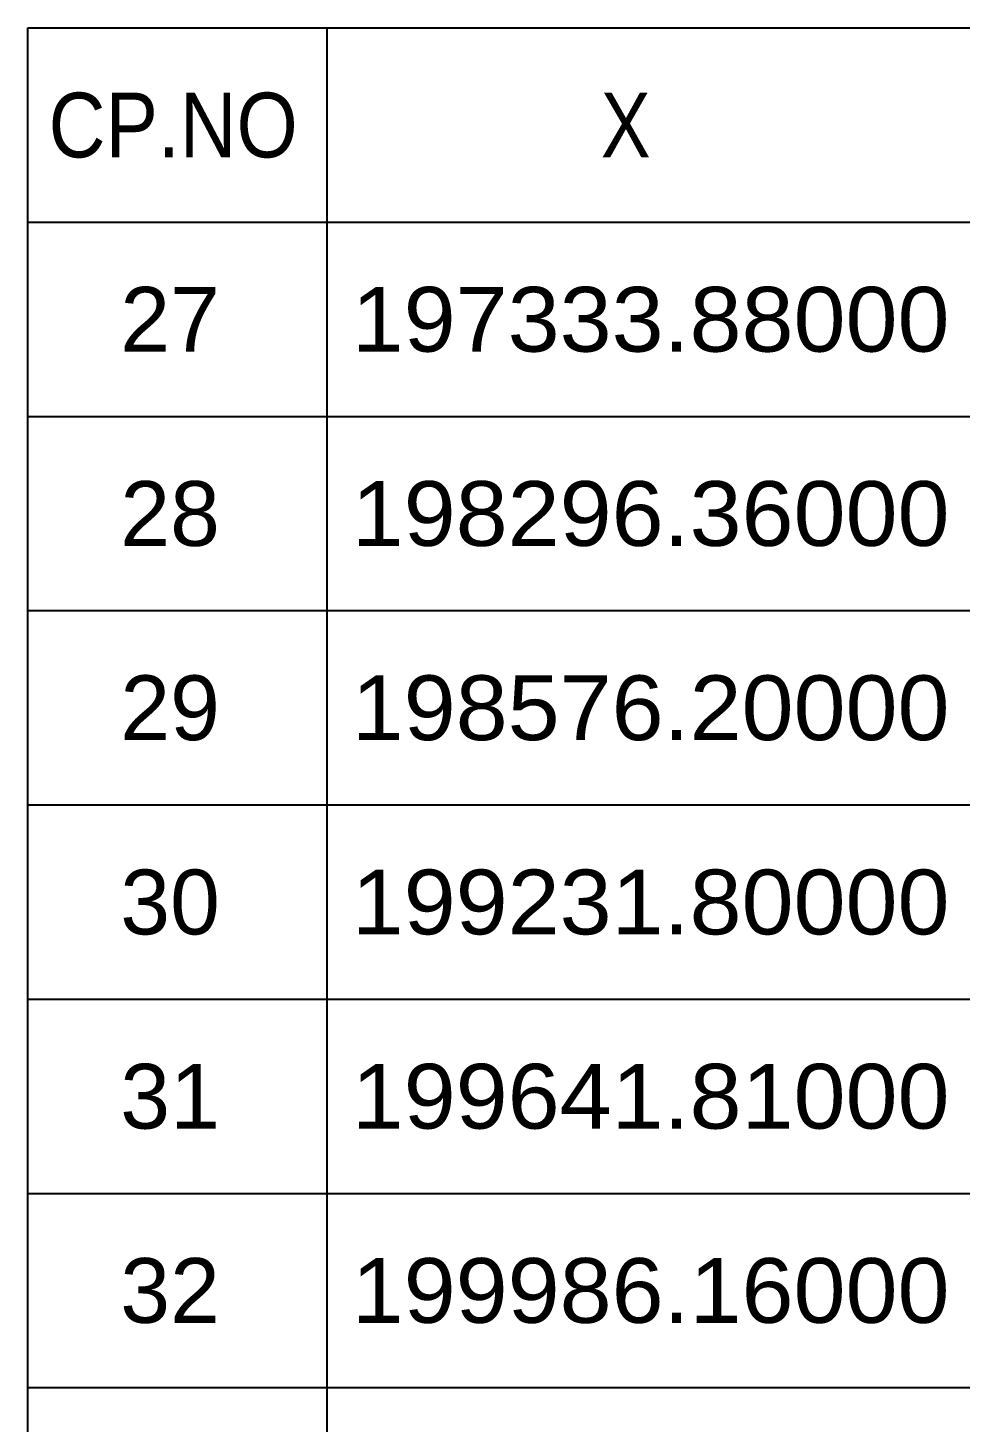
# Model space of a CAD drawing. Header units: millimetres. Extents: x 0 to 1450, y 0 to 594.
# Drawn here: x 1177.5 to 1271, y 168.1 to 308.1 of the extents above; entities that cross this region are included whole.
import ezdxf
from ezdxf.enums import TextEntityAlignment as Align

# ---------------------------------------------------------------- set-up
doc = ezdxf.new("R2010")
doc.units = ezdxf.units.MM
doc.header["$LTSCALE"] = 10
for name, color, linetype in [('CA-TABL-LIN1', 4, 'Continuous'), ('CA-TABL-LIN2', 1, 'Continuous'), ('CA-TABL-TEX1', 6, 'Continuous'), ('CA-TABL-TEX2', 3, 'Continuous')]:
    doc.layers.add(name, color=color, linetype=linetype)
doc.styles.add('RP2', font='Dotum.ttf')

msp = doc.modelspace()

# ---------------------------------------------------------------- linework, layer by layer
at = {"layer": 'CA-TABL-LIN1', "linetype": 'Continuous'}
for p, q in [((1177.48, 308.1), (1337.48, 308.1)), ((1177.48, 54.6), (1177.48, 308.1)), ((1177.48, 288.6), (1337.48, 288.6))]:
    msp.add_line(p, q, dxfattribs=at)
at = {"layer": 'CA-TABL-LIN2', "linetype": 'Continuous'}
for p, q in [((1207.48, 308.1), (1207.48, 54.6)), ((1177.48, 269.1), (1337.48, 269.1)), ((1177.48, 249.6), (1337.48, 249.6)), ((1177.48, 230.1), (1337.48, 230.1)), ((1177.48, 210.6), (1337.48, 210.6)), ((1177.48, 191.1), (1337.48, 191.1)), ((1177.48, 171.6), (1337.48, 171.6))]:
    msp.add_line(p, q, dxfattribs=at)

# ---------------------------------------------------------------- texts
at = {"layer": 'CA-TABL-TEX1', "style": 'RP2'}
for s, width, p, p2 in [('CP.NO', 0.868981, (1179.56, 295.1), (1204.56, 295.1)), ('X', 0.917351, (1234.98, 295.1), (1239.98, 295.1))]:
    msp.add_text(s, height=6.5, dxfattribs=dict(at, width=width)).set_placement(p, p2, align=Align.FIT)
at = {"layer": 'CA-TABL-TEX2', "style": 'RP2'}
for s, width, p, p2 in [('27', 0.94962, (1186.75, 275.6), (1196.75, 275.6)), ('197333.88000', 0.978719, (1209.98, 275.6), (1269.98, 275.6)), ('28', 0.94962, (1186.75, 256.1), (1196.75, 256.1)), ('198296.36000', 0.978719, (1209.98, 256.1), (1269.98, 256.1)), ('29', 0.94962, (1186.75, 236.6), (1196.75, 236.6)), ('198576.20000', 0.978719, (1209.98, 236.6), (1269.98, 236.6)), ('30', 0.94962, (1186.75, 217.1), (1196.75, 217.1)), ('199231.80000', 0.978719, (1209.98, 217.1), (1269.98, 217.1)), ('31', 0.94962, (1186.75, 197.6), (1196.75, 197.6)), ('199641.81000', 0.978719, (1209.98, 197.6), (1269.98, 197.6)), ('32', 0.94962, (1186.75, 178.1), (1196.75, 178.1)), ('199986.16000', 0.978719, (1209.98, 178.1), (1269.98, 178.1))]:
    msp.add_text(s, height=6.5, dxfattribs=dict(at, width=width)).set_placement(p, p2, align=Align.FIT)

doc.saveas('drawing.dxf')
